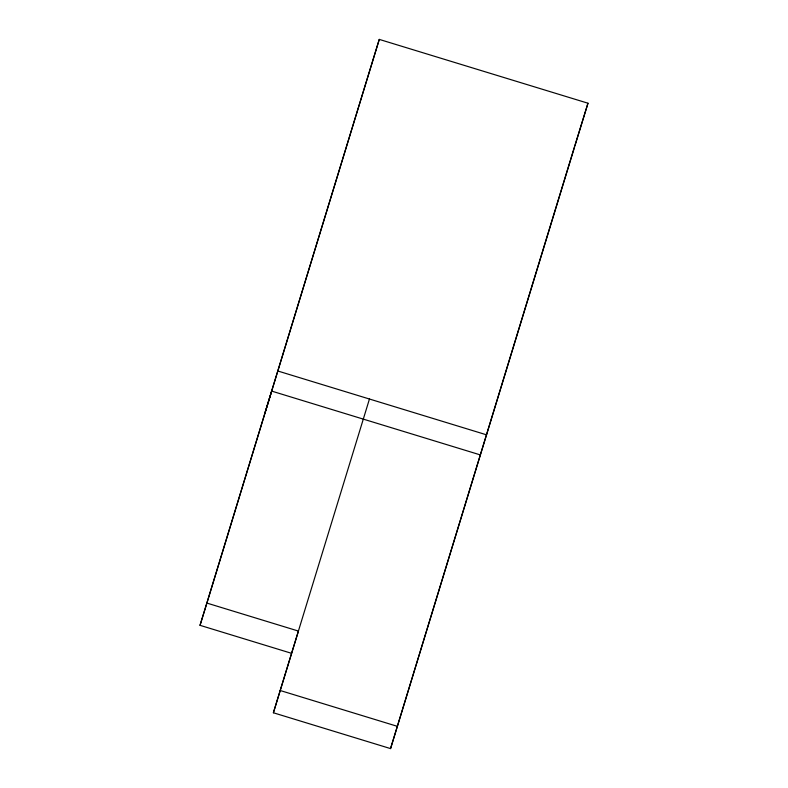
<?xml version="1.0" encoding="UTF-8"?>
<svg xmlns="http://www.w3.org/2000/svg" width="788" height="788" viewBox="0 0 788 788"><rect width="100%" height="100%" fill="white"/><g stroke="black" fill="none" stroke-linecap="round" stroke-linejoin="round"><path stroke-width="1.18" d="M200.024 625.327L379.274 39.4L587.976 103.218L390.553 748.6L273.387 712.776L298.445 631.08L206.909 603.086L200.024 625.327L291.56 653.321M206.909 603.086L271.702 391.104L480.394 454.932M264.817 413.345L379.274 39.4M273.387 712.776L369.454 399.024M390.553 748.6L574.511 146.716M574.876 145.544L587.976 103.218M277.918 371.03L486.61 434.848M280.272 690.534L397.428 726.359"/></g></svg>
